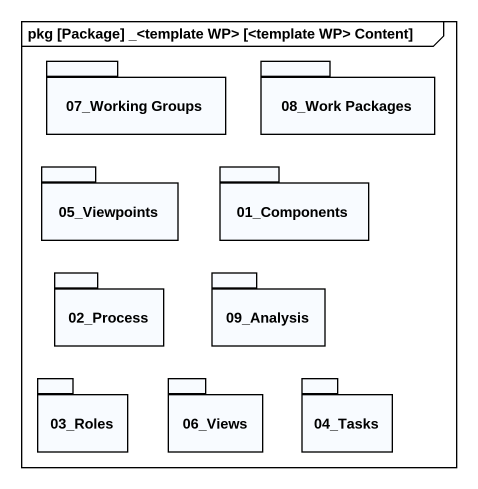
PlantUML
@startuml
mainframe pkg [Package] _<template WP> [<template WP> Content]
package "07_Working Groups" as p07_Working_Groups {
}
package "08_Work Packages" as p08_Work_Packages {
}
package "05_Viewpoints" as p05_Viewpoints {
}
package "01_Components" as p01_Components {
}
package "02_Process" as p02_Process {
}
package "09_Analysis" as p09_Analysis {
}
package "03_Roles" as p03_Roles {
}
package "06_Views" as p06_Views {
}
package "04_Tasks" as p04_Tasks {
}
@enduml
